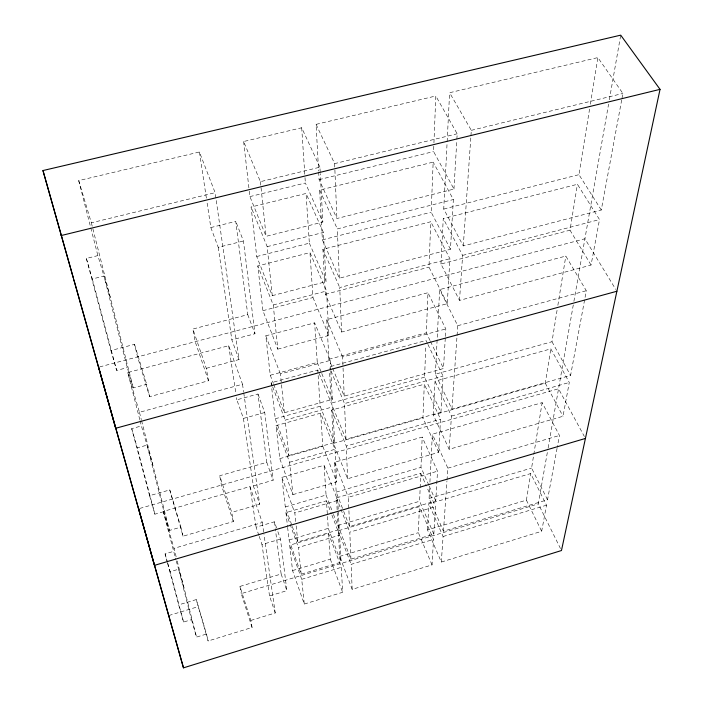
<?xml version="1.0" encoding="UTF-8"?>
<svg xmlns="http://www.w3.org/2000/svg" width="703" height="703" viewBox="0 0 703 703"><rect width="100%" height="100%" fill="white"/><g stroke="black" fill="none" stroke-linecap="round" stroke-linejoin="round"><path stroke-width="0.53" stroke-dasharray="3.52 2.64" d="M432.046 564.896L418.364 532.681L419.41 506.652L338.292 530.765L339.698 556.381L352.168 589.378L432.046 564.896L433.531 539.403L419.41 506.652M337.308 512.715L338.002 525.457L350.92 559.157L433.839 534.113L419.621 501.248L420.746 473.207L336.491 497.847L337.247 511.652M428.812 485.132L420.974 467.381L422.187 437.099L334.549 462.266L336.183 492.109L343.275 510.334M438.61 452.363L422.951 417.942L424.296 384.216L331.693 410.086L333.512 443.373L347.607 478.761L438.61 452.363L440.544 419.181L424.296 384.216M271.507 386.035L271.138 382.766L317.774 370.033L345.981 439.252L440.948 412.266L424.577 377.186L425.825 345.876M430.06 340.533L426.352 332.818L427.951 292.72L326.746 319.628L328.916 359.295L332.22 367.256M447.284 303.67L428.971 267.149L430.781 221.744L322.905 249.31L325.366 294.311L341.57 332.036L447.284 303.67L449.902 258.722L430.781 221.744M450.456 249.275L431.167 212.218L433.162 162.112L319.663 190.109L322.387 239.855L339.356 278.195L450.456 249.275L453.356 199.547L433.162 162.112M318.679 172.05L319.092 179.634L336.895 218.519L453.962 189.072L433.584 151.567L433.892 143.939M433.936 142.85L435.807 95.986L316.069 124.361L318.617 170.961M427.503 529.93L428.821 503.849L530.686 473.558L546.512 505.185L541.67 531.283L441.317 562.048L427.503 529.93L526.398 500.149L530.686 473.558M557.066 448.338L547.523 499.771L443.461 531.204L429.094 498.436L429.7 486.458M429.92 482.1L432.345 434.182L542.145 402.652L559.447 435.473L557.259 447.266M433.32 414.99L435.025 381.219L550.827 348.864L569.281 382.458L563.006 416.273L449.155 449.296L433.32 414.99L545.291 383.161L550.827 348.864M435.385 374.181L439.656 289.601L565.818 256.059L586.302 290.726L570.59 375.411L451.941 409.137L435.385 374.181L551.987 341.72L557.171 309.601M440.957 264.012L443.25 218.563L577.409 184.283L599.501 219.564L591.056 265.093L459.498 300.392L440.957 264.012L570.001 230.18L577.409 184.283M621.689 99.931L601.276 210.012L463.286 245.936L443.734 209.019L447.09 142.718M447.143 141.628L449.612 92.717L597.875 57.584L622.893 93.455L621.891 98.851M433.839 534.113L435.438 506.626L426.791 486.968M343.67 511.345L349.576 526.529L435.772 500.914L437.512 471.186L422.187 437.099M440.948 412.266L443.057 376.096L427.934 344.435M332.633 368.258L344.206 396.114L443.496 368.53L445.307 337.502M445.368 336.438L445.807 328.942L427.951 292.72M453.962 189.072L456.809 140.284M456.871 139.203L457.187 133.781L435.807 95.986M441.317 562.048L443.092 536.512L428.821 503.849M443.461 531.204L446.932 481.204M447.011 480.114L447.846 468.154L432.345 434.182M449.155 449.296L451.467 416.071L435.025 381.219M451.941 409.137L456.994 336.535M457.064 335.454L457.741 325.7L439.656 289.601M459.498 300.392L462.627 255.391L443.25 218.563M463.286 245.936L470.861 136.883M470.94 135.793L471.318 130.336L449.612 92.717M547.523 499.771L531.582 468.049L542.145 402.652M557.866 305.313L565.818 256.059M601.276 210.012L578.964 174.66L589.65 108.534M590.344 104.202L597.875 57.584M560.502 548.577L538.305 503.858L547.945 448.997M548.138 447.925L573.718 302.439M573.903 301.359L608.587 104.097M609.343 99.791L620.714 35.15M183.571 622.05L170.188 571.715L178.632 569.21L191.48 619.651L183.571 622.05L178.667 604.87L196.286 599.571L208.132 640.987L252.069 627.471L250.83 620.441L239.934 586.425L281.138 574.008L275.4 529.421M191.48 619.651L196.532 637.094L206.471 634.044L196.286 599.571M250.83 620.441L275.233 612.963L263.985 534.342M304.285 604.062L342.642 592.295L341.306 567.33L328.626 533.647L289.662 545.229L292.553 570.572L304.285 604.062L301.719 579.325L289.662 545.229M275.233 612.963L269.539 595.933L286.868 590.669L280.462 539.069L277.615 530.941M287.624 527.347L289.065 539.966L301.183 574.184L341.034 562.145L339.593 535.194L331.86 514.956M168.878 615.512L198.009 606.707M252.069 627.471L241.261 593.64L538.305 503.858M301.719 579.325L341.306 567.33M352.168 589.378L351.131 564.36L433.531 539.403M443.092 536.512L546.512 505.185M292.553 570.572L330.322 559.201L328.626 533.647M339.698 556.381L418.364 532.681M301.183 574.184L298.406 547.47L339.593 535.194M350.92 559.157L349.804 532.153L435.438 506.626M269.539 595.933L261.982 544.535L280.462 539.069M289.065 539.966L328.275 528.34L326.447 500.782L285.945 512.628L287.501 526.301M338.002 525.457L419.621 501.248M429.094 498.436L531.582 468.049M292.299 526.485L297.835 541.916L339.294 529.587L337.73 500.404L324.092 465.263L281.921 477.372L285.295 506.942L291.93 525.457M176.145 556.785L174.01 548.358L262.289 522.496L249.96 486.555L163.245 511.45L175.891 559.79M295.717 521.547L294.829 512.97L337.73 500.404M349.576 526.529L348.372 497.293L437.512 471.186M447.846 468.154L559.447 435.473M167.296 562.198L165.082 553.876L173.456 551.416M258.862 535.352L256.094 527.18L274.425 521.802L277.263 529.93M154.888 514.192L137.234 447.837L147.024 445.122L163.957 511.591L154.888 514.192L149.572 495.668L169.757 489.929L183.035 536.204L233.361 521.538L231.744 512.373L219.705 475.729L266.771 462.346L257.975 394.014L236.849 399.805L243.423 418.426L253.352 485.914L259.688 504.262L231.744 512.373M285.295 506.942L326.06 495.061L324.092 465.263M336.183 492.109L420.974 467.381M163.957 511.591L169.458 530.44L180.864 527.136L169.757 489.929M292.923 494.622L336.746 481.915L334.997 449.287L320.63 413.179L276.024 425.64L279.785 458.646L292.923 494.622L289.557 462.249L276.024 425.64M253.352 485.914L273.151 480.228L264.741 412.512L257.975 394.014M289.557 462.249L334.997 449.287M347.607 478.761L346.263 446.08L440.544 419.181M451.467 416.071L569.281 382.458M139.704 508.436L558.534 388.768L584.386 436.537M288.863 455.491L334.637 442.477L332.73 406.87L285.19 420.13L288.863 455.491L275.242 418.751L271.63 387.125M279.785 458.646L322.835 446.405L320.63 413.179M333.512 443.373L422.951 417.942M275.242 418.751L320.173 406.246L317.774 370.033M424.577 377.186L331.315 403.144L329.628 372.212M345.981 439.252L344.514 403.584L443.057 376.096M243.423 418.426L264.741 412.512M273.713 384.356L284.416 412.731L332.334 399.418L330.823 371.228M149.572 495.668L131.707 428.619L141.4 425.956L152.771 464.709M270.277 375.235L317.273 362.467L314.645 322.853L265.787 335.841L270.277 375.235L273.335 383.346M328.916 359.295L426.352 332.818M127.753 372.546L139.458 412.283L242.517 384.242L228.677 345.709L127.753 372.546L139.792 419.673M284.416 412.731L280.392 373.943L330.252 360.384L314.645 322.853M344.206 396.114L342.598 357.019L445.807 328.942M457.741 325.7L586.302 290.726M110.195 297.035L97.875 255.602L86.372 258.449L110.907 350.533L134.528 344.338L137.568 356.896L149.625 396.685L208.492 380.771L206.295 368.328L192.886 329.039L247.755 314.654L235.751 221.375L210.83 227.561L206.919 201.656M86.372 258.449L92.321 278.977L103.956 276.051L127.278 367.616L133.271 387.924L146.663 384.33L149.625 396.685M206.295 368.328L238.994 359.558L215.127 192.684L199.415 152.006L78.71 180.601L97.875 255.602M277.817 349.136L328.916 335.428L326.544 291.007L309.979 252.605L257.808 265.936L262.913 310.682L277.817 349.136L273.23 304.961L257.808 265.936M99.659 366.904L584.914 238.765L615.74 289.381M110.907 350.533L116.645 370.428L127.278 367.616M238.994 359.558L231.858 339.874L254.961 333.749L243.449 240.997L235.751 221.375M262.913 310.682L312.967 297.562L309.979 252.605M325.366 294.311L428.971 267.149M272.263 295.664L326.043 281.666L323.406 232.429L306.06 193.466L251.094 207.025L256.736 256.533L272.263 295.664L267.175 246.656L251.094 207.025M273.23 304.961L326.544 291.007M341.57 332.036L339.742 287.553L449.902 258.722M462.627 255.391L599.501 219.564M267.175 246.656L323.406 232.429M339.356 278.195L337.326 228.906L453.356 199.547M256.736 256.533L309.355 243.168L306.06 193.466M322.387 239.855L431.167 212.218M443.734 209.019L578.964 174.66M210.83 227.561L218.238 247.324L243.449 240.997M249.284 191.198L249.908 196.594L266.103 236.322L322.853 222.051L320.269 173.641M249.908 196.594L305.366 183L322.853 222.051M319.092 179.634L433.584 151.567M78.71 180.601L91.355 222.807L215.127 192.684M319.927 167.182L301.701 127.761L243.625 141.523L260.426 181.664L319.927 167.182L320.208 172.56M316.069 124.361L334.637 163.606L457.187 133.781M471.318 130.336L622.893 93.455M570.001 230.18L591.056 265.093M551.987 341.72L570.59 375.411M545.291 383.161L563.006 416.273M526.398 500.149L541.67 531.283M430.517 341.5L443.496 368.53M427.459 343.451L426.044 340.48L329.329 366.878L330.559 369.857M319.663 190.109L337.326 228.906M429.243 486.125L435.772 500.914M322.905 249.31L339.742 287.553M420.746 473.207L426.361 485.984M309.355 243.168L326.043 281.666M326.746 319.628L342.598 357.019M312.967 297.562L328.916 335.428M330.972 370.841L344.514 403.584M317.273 362.467L321.341 372.449M321.746 373.451L332.334 399.418M331.693 410.086L346.263 446.08M320.173 406.246L334.637 442.477M334.549 462.266L348.372 497.293M322.835 446.405L336.746 481.915M336.491 497.847L349.804 532.153M265.787 335.841L280.392 373.943M326.06 495.061L333.064 513.339M333.459 514.359L339.294 529.587M338.292 530.765L351.131 564.36M326.447 500.782L331.473 513.946M247.755 314.654L254.961 333.749M328.275 528.34L341.034 562.145M271.138 382.766L272.272 385.789M272.65 386.799L285.19 420.13M330.322 559.201L342.642 592.295M281.921 477.372L294.829 512.97M285.945 512.628L298.406 547.47M266.771 462.346L273.151 480.228M281.138 574.008L286.868 590.669M208.492 380.771L195.197 341.676L192.886 329.039M259.214 536.371L261.982 544.535M233.361 521.538L221.419 485.096L219.705 475.729M134.528 344.338L146.663 384.33M163.245 511.45L174.01 548.358M176.198 560.836L183.905 587.348M131.707 428.619L137.234 447.837M165.082 553.876L167.481 562.268M167.78 563.314L170.188 571.715M167.578 563.244L178.667 604.87M92.321 278.977L116.645 370.428M91.355 222.807L133.271 387.924M139.458 412.283L141.321 419.621M141.584 420.666L169.458 530.44M177.218 561.003L196.532 637.094M140.064 420.719L141.4 425.956M180.864 527.136L183.035 536.204M206.471 634.044L208.132 640.987M239.934 586.425L241.261 593.64M199.415 152.006L206.752 200.575M228.677 345.709L235.874 393.311M236.524 397.634L236.849 399.805M249.96 486.555L256.094 527.18M218.238 247.324L231.858 339.874M242.517 384.242L243.607 391.817M243.756 392.898L259.688 504.262M262.289 522.496L263.836 533.269M274.425 521.802L275.26 528.331M243.625 141.523L249.161 190.118M260.426 181.664L266.103 236.322M296.165 525.835L297.835 541.916M301.701 127.761L304.935 176.506M305.005 177.587L305.366 183M330.252 360.384L330.77 370.138M334.637 163.606L334.856 168.984M334.9 170.064L336.895 218.519"/><path stroke-width="1.05" d="M660.038 89.351L561.469 550.528L183.483 667.85L42.962 170.548L620.714 35.15L660.038 89.351L61.029 235.584M585.423 438.452L154.449 565.361L138.667 508.735M616.883 291.253L115.626 428.285L98.605 367.186M42.962 170.548L73.314 277.799M73.912 279.908L183.483 667.85"/></g></svg>
